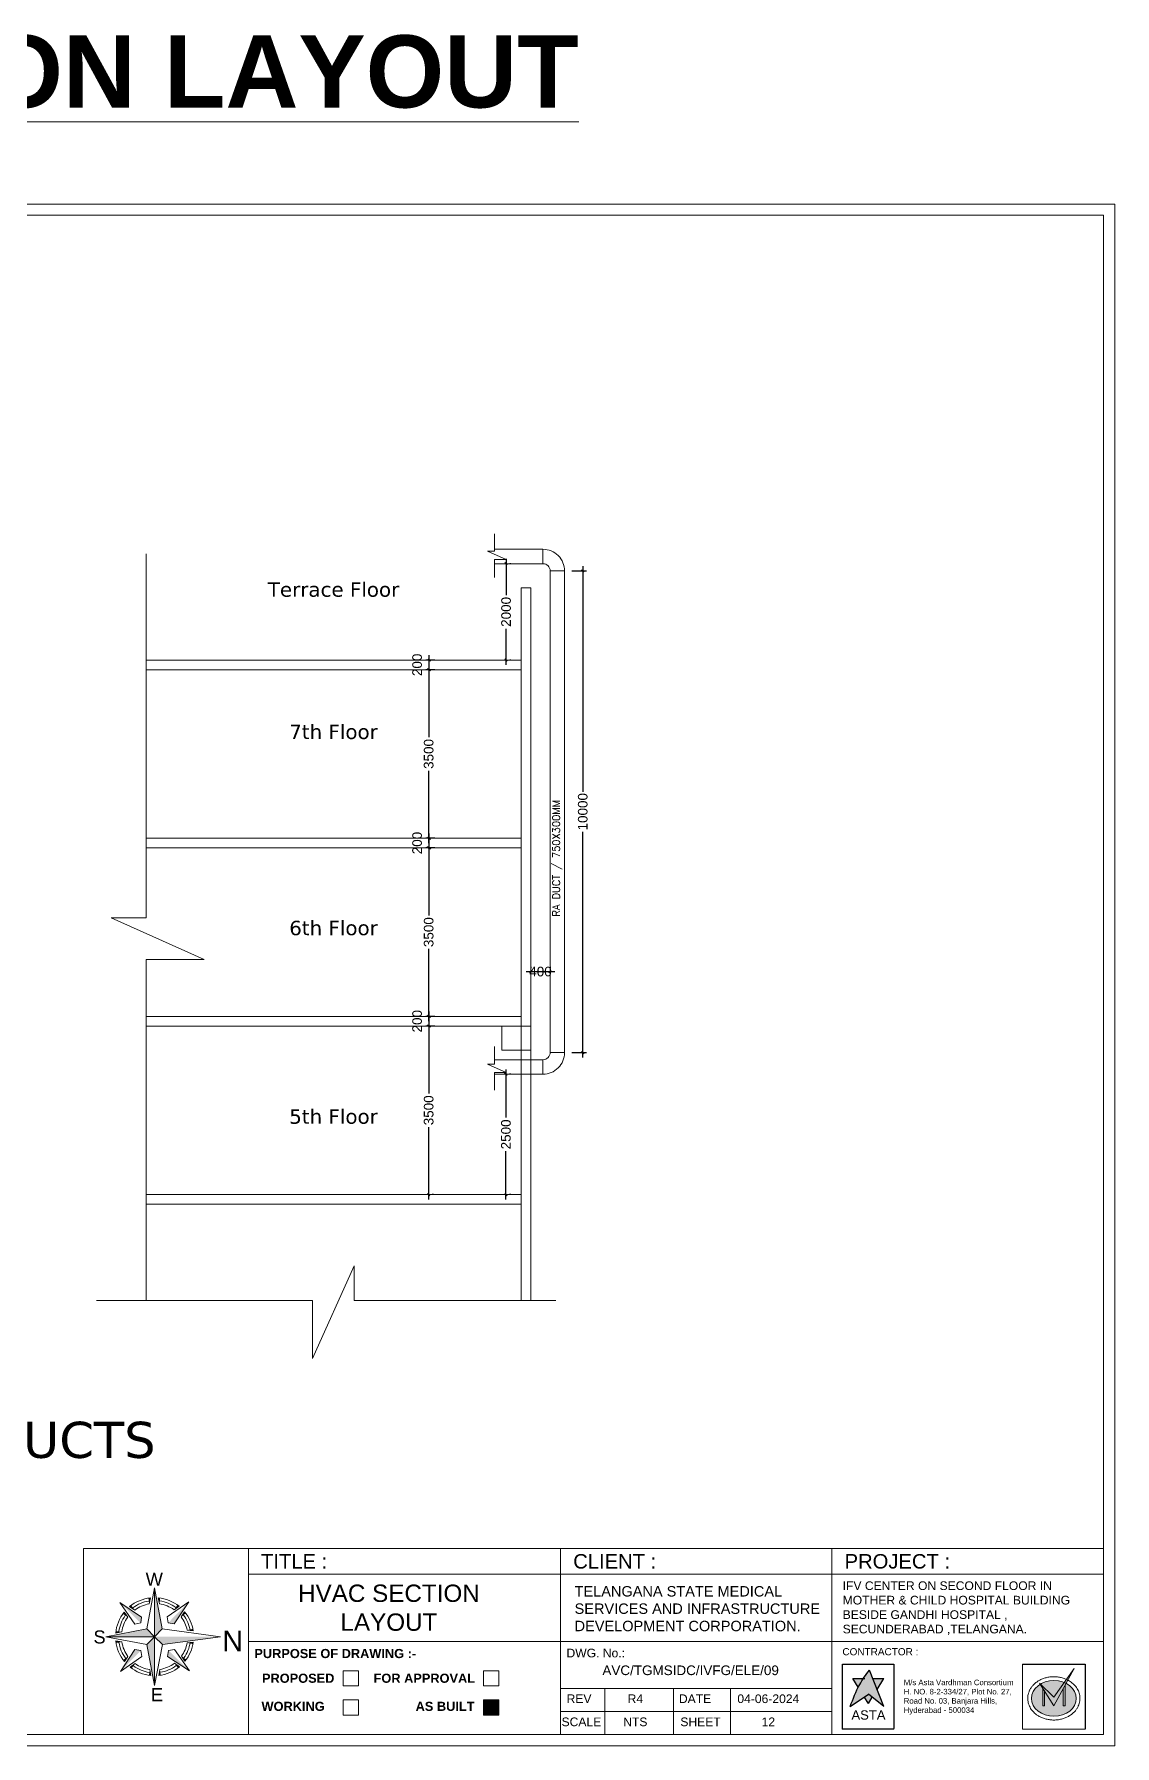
# Model space of a CAD drawing. Extents: x 3552052 to 4102982, y -707811 to -630695.
# Drawn here: x 4080548 to 4102982, y -666235 to -630695 of the extents above; entities that cross this region are included whole.
import ezdxf
from ezdxf.enums import TextEntityAlignment as Align

# ---------------------------------------------------------------- set-up
doc = ezdxf.new("R2010")
doc.units = 0
doc.header["$LTSCALE"] = 6
doc.header["$MEASUREMENT"] = 0
doc.layers.get('0').update_dxf_attribs({"linetype": 'CONTINUOUS', "lineweight": 0})
doc.layers.get('Defpoints').update_dxf_attribs({"linetype": 'CONTINUOUS', "lineweight": 0})
for name, color, linetype, lineweight in [('0.0', 8, 'CONTINUOUS', 0), ('formate text', 8, 'CONTINUOUS', 0), ('hatch', 252, 'CONTINUOUS', 0), ('MEP_HVAC_RA_DUCT', 1, 'CONTINUOUS', 0), ('MEP_HVAC_TEXT', 7, 'CONTINUOUS', 0), ('TITLE', 7, 'CONTINUOUS', 0)]:
    doc.layers.add(name, color=color, linetype=linetype, lineweight=lineweight)
doc.styles.add('ARIAL', font='arial.ttf')
doc.styles.add('FORMATE', font='arialbd.ttf')
doc.styles.add('style3', font='arialbd.ttf')
doc.styles.add('VERDANA', font='verdana.ttf')
doc.dimstyles.new('TEXT', dxfattribs={"dimscale": 0, "dimtxt": 500, "dimasz": 100, "dimexe": 75, "dimexo": 100, "dimgap": 50, "dimtad": 0, "dimdec": 0, "dimzin": 0, "dimdsep": 46, "dimtxsty": 'ARIAL', "dimblk": 'OBLIQUE', "dimcen": 0.09, "dimdle": 100, "dimclrd": 256, "dimclre": 256, "dimclrt": 6, "dimadec": 0, "dimazin": 0, "dimtfac": 1, "dimtdec": 0, "dimtofl": 0, "dimtmove": 2, "dimatfit": 3, "dimfxl": 1, "dimfrac": 2, "dimtolj": 1, "dimtzin": 0, "dimarcsym": 0})

# ---------------------------------------------------------------- blocks, each defined once
blk = doc.blocks.new('_Oblique')
at = {"color": 0, "linetype": 'ByBlock', "lineweight": -2}
blk.add_line((-0.5, -0.5), (0.5, 0.5), dxfattribs=at)
blk = doc.blocks.new('*D687')
at = {"layer": 'Defpoints', "color": 0, "linetype": 'ByBlock', "transparency": 16777216}
for p in [(4090342, -652290), (4090342, -654790), (4090342, -654790)]:
    blk.add_point(p, dxfattribs=at)
at = {"layer": 'MEP_HVAC_RA_DUCT', "linetype": 'ByBlock', "lineweight": -2, "transparency": 16777216}
for p, q in [((4090342, -652190), (4090342, -653190)), ((4090442, -652290), (4090417, -652290)), ((4090342, -654890), (4090342, -653890)), ((4090442, -654790), (4090417, -654790))]:
    blk.add_line(p, q, dxfattribs=at)
at = {"layer": 'MEP_HVAC_RA_DUCT', "linetype": 'ByBlock', "lineweight": -2, "transparency": 16777216, "xscale": 50, "yscale": 50, "zscale": 50}
for p, rotation in [((4090342, -652290), 90), ((4090342, -654790), 270)]:
    blk.add_blockref('_Oblique', p, dxfattribs=dict(at, rotation=rotation))
at = {"layer": 'MEP_HVAC_RA_DUCT', "color": 6, "linetype": 'ByBlock', "transparency": 16777216, "insert": (4090342, -653540), "char_height": 200, "attachment_point": 5, "rotation": 90, "style": 'ARIAL'}
blk.add_mtext('\\A1;2500', dxfattribs=at)
blk = doc.blocks.new('*D688')
at = {"layer": 'Defpoints', "color": 0, "linetype": 'ByBlock', "transparency": 16777216}
for p in [(4090859, -650160), (4091259, -650160), (4091259, -650160)]:
    blk.add_point(p, dxfattribs=at)
at = {"layer": 'MEP_HVAC_RA_DUCT', "linetype": 'ByBlock', "lineweight": -2, "transparency": 16777216}
for p, q in [((4090759, -650160), (4091359, -650160)), ((4090859, -650060), (4090859, -650085)), ((4091259, -650060), (4091259, -650085))]:
    blk.add_line(p, q, dxfattribs=at)
at = {"layer": 'MEP_HVAC_RA_DUCT', "linetype": 'ByBlock', "lineweight": -2, "transparency": 16777216, "xscale": 50, "yscale": 50, "zscale": 50, "rotation": 180}
blk.add_blockref('_Oblique', (4090859, -650160), dxfattribs=at)
at = {"layer": 'MEP_HVAC_RA_DUCT', "linetype": 'ByBlock', "lineweight": -2, "transparency": 16777216, "xscale": 50, "yscale": 50, "zscale": 50}
blk.add_blockref('_Oblique', (4091259, -650160), dxfattribs=at)
at = {"layer": 'MEP_HVAC_RA_DUCT', "color": 6, "linetype": 'ByBlock', "transparency": 16777216, "insert": (4091059, -650160), "char_height": 200, "attachment_point": 5, "style": 'ARIAL'}
blk.add_mtext('\\A1;400', dxfattribs=at)
blk = doc.blocks.new('*D689')
at = {"layer": 'Defpoints', "color": 0, "linetype": 'ByBlock', "transparency": 16777216}
for p in [(4091609, -641840), (4091937, -641840), (4091609, -651840)]:
    blk.add_point(p, dxfattribs=at)
at = {"layer": 'MEP_HVAC_RA_DUCT', "linetype": 'ByBlock', "lineweight": -2, "transparency": 16777216}
for p, q in [((4091709, -641840), (4092012, -641840)), ((4091937, -641740), (4091937, -646424)), ((4091937, -651940), (4091937, -647257)), ((4091709, -651840), (4092012, -651840))]:
    blk.add_line(p, q, dxfattribs=at)
at = {"layer": 'MEP_HVAC_RA_DUCT', "linetype": 'ByBlock', "lineweight": -2, "transparency": 16777216, "xscale": 50, "yscale": 50, "zscale": 50}
for p, rotation in [((4091937, -641840), 90), ((4091937, -651840), 270)]:
    blk.add_blockref('_Oblique', p, dxfattribs=dict(at, rotation=rotation))
at = {"layer": 'MEP_HVAC_RA_DUCT', "color": 6, "linetype": 'ByBlock', "transparency": 16777216, "insert": (4091937, -646840), "char_height": 200, "attachment_point": 5, "rotation": 90, "style": 'ARIAL'}
blk.add_mtext('\\A1;10000', dxfattribs=at)
blk = doc.blocks.new('*D690')
at = {"layer": 'Defpoints', "color": 0, "linetype": 'ByBlock', "transparency": 16777216}
for p in [(4088738, -651290), (4088738, -651290), (4088738, -654790)]:
    blk.add_point(p, dxfattribs=at)
at = {"layer": 'MEP_HVAC_RA_DUCT', "linetype": 'ByBlock', "lineweight": -2, "transparency": 16777216}
for p, q in [((4088738, -651190), (4088738, -652692)), ((4088838, -651290), (4088813, -651290)), ((4088738, -654890), (4088738, -653389)), ((4088838, -654790), (4088813, -654790))]:
    blk.add_line(p, q, dxfattribs=at)
at = {"layer": 'MEP_HVAC_RA_DUCT', "linetype": 'ByBlock', "lineweight": -2, "transparency": 16777216, "xscale": 50, "yscale": 50, "zscale": 50}
for p, rotation in [((4088738, -651290), 90), ((4088738, -654790), 270)]:
    blk.add_blockref('_Oblique', p, dxfattribs=dict(at, rotation=rotation))
at = {"layer": 'MEP_HVAC_RA_DUCT', "color": 6, "linetype": 'ByBlock', "transparency": 16777216, "insert": (4088738, -653040), "char_height": 200, "attachment_point": 5, "rotation": 90, "style": 'ARIAL'}
blk.add_mtext('\\A1;3500', dxfattribs=at)
blk = doc.blocks.new('*D691')
at = {"layer": 'Defpoints', "color": 0, "linetype": 'ByBlock', "transparency": 16777216}
for p in [(4088750, -651090), (4088966, -651090), (4088966, -651290)]:
    blk.add_point(p, dxfattribs=at)
at = {"layer": 'MEP_HVAC_RA_DUCT', "linetype": 'ByBlock', "lineweight": -2, "transparency": 16777216}
for p, q in [((4088866, -651090), (4088675, -651090)), ((4088750, -651390), (4088750, -650990)), ((4088866, -651290), (4088675, -651290))]:
    blk.add_line(p, q, dxfattribs=at)
at = {"layer": 'MEP_HVAC_RA_DUCT', "linetype": 'ByBlock', "lineweight": -2, "transparency": 16777216, "xscale": 50, "yscale": 50, "zscale": 50}
for p, rotation in [((4088750, -651090), 90), ((4088750, -651290), 270)]:
    blk.add_blockref('_Oblique', p, dxfattribs=dict(at, rotation=rotation))
at = {"layer": 'MEP_HVAC_RA_DUCT', "color": 6, "linetype": 'ByBlock', "transparency": 16777216, "insert": (4088498, -651190), "char_height": 200, "attachment_point": 5, "rotation": 90, "style": 'ARIAL'}
blk.add_mtext('\\A1;200', dxfattribs=at)
blk = doc.blocks.new('*D692')
at = {"layer": 'Defpoints', "color": 0, "linetype": 'ByBlock', "transparency": 16777216}
for p in [(4088738, -647590), (4088738, -647590), (4088738, -651090)]:
    blk.add_point(p, dxfattribs=at)
at = {"layer": 'MEP_HVAC_RA_DUCT', "linetype": 'ByBlock', "lineweight": -2, "transparency": 16777216}
for p, q in [((4088738, -647490), (4088738, -648992)), ((4088838, -647590), (4088813, -647590)), ((4088738, -651190), (4088738, -649689)), ((4088838, -651090), (4088813, -651090))]:
    blk.add_line(p, q, dxfattribs=at)
at = {"layer": 'MEP_HVAC_RA_DUCT', "linetype": 'ByBlock', "lineweight": -2, "transparency": 16777216, "xscale": 50, "yscale": 50, "zscale": 50}
for p, rotation in [((4088738, -647590), 90), ((4088738, -651090), 270)]:
    blk.add_blockref('_Oblique', p, dxfattribs=dict(at, rotation=rotation))
at = {"layer": 'MEP_HVAC_RA_DUCT', "color": 6, "linetype": 'ByBlock', "transparency": 16777216, "insert": (4088738, -649340), "char_height": 200, "attachment_point": 5, "rotation": 90, "style": 'ARIAL'}
blk.add_mtext('\\A1;3500', dxfattribs=at)
blk = doc.blocks.new('*D693')
at = {"layer": 'Defpoints', "color": 0, "linetype": 'ByBlock', "transparency": 16777216}
for p in [(4088750, -647390), (4088966, -647390), (4088966, -647590)]:
    blk.add_point(p, dxfattribs=at)
at = {"layer": 'MEP_HVAC_RA_DUCT', "linetype": 'ByBlock', "lineweight": -2, "transparency": 16777216}
for p, q in [((4088866, -647390), (4088675, -647390)), ((4088750, -647690), (4088750, -647290)), ((4088866, -647590), (4088675, -647590))]:
    blk.add_line(p, q, dxfattribs=at)
at = {"layer": 'MEP_HVAC_RA_DUCT', "linetype": 'ByBlock', "lineweight": -2, "transparency": 16777216, "xscale": 50, "yscale": 50, "zscale": 50}
for p, rotation in [((4088750, -647390), 90), ((4088750, -647590), 270)]:
    blk.add_blockref('_Oblique', p, dxfattribs=dict(at, rotation=rotation))
at = {"layer": 'MEP_HVAC_RA_DUCT', "color": 6, "linetype": 'ByBlock', "transparency": 16777216, "insert": (4088498, -647490), "char_height": 200, "attachment_point": 5, "rotation": 90, "style": 'ARIAL'}
blk.add_mtext('\\A1;200', dxfattribs=at)
blk = doc.blocks.new('*D694')
at = {"layer": 'Defpoints', "color": 0, "linetype": 'ByBlock', "transparency": 16777216}
for p in [(4088738, -643890), (4088738, -643890), (4088738, -647390)]:
    blk.add_point(p, dxfattribs=at)
at = {"layer": 'MEP_HVAC_RA_DUCT', "linetype": 'ByBlock', "lineweight": -2, "transparency": 16777216}
for p, q in [((4088738, -643790), (4088738, -645292)), ((4088838, -643890), (4088813, -643890)), ((4088738, -647490), (4088738, -645989)), ((4088838, -647390), (4088813, -647390))]:
    blk.add_line(p, q, dxfattribs=at)
at = {"layer": 'MEP_HVAC_RA_DUCT', "linetype": 'ByBlock', "lineweight": -2, "transparency": 16777216, "xscale": 50, "yscale": 50, "zscale": 50}
for p, rotation in [((4088738, -643890), 90), ((4088738, -647390), 270)]:
    blk.add_blockref('_Oblique', p, dxfattribs=dict(at, rotation=rotation))
at = {"layer": 'MEP_HVAC_RA_DUCT', "color": 6, "linetype": 'ByBlock', "transparency": 16777216, "insert": (4088738, -645640), "char_height": 200, "attachment_point": 5, "rotation": 90, "style": 'ARIAL'}
blk.add_mtext('\\A1;3500', dxfattribs=at)
blk = doc.blocks.new('*D695')
at = {"layer": 'Defpoints', "color": 0, "linetype": 'ByBlock', "transparency": 16777216}
for p in [(4088750, -643690), (4088966, -643690), (4088966, -643890)]:
    blk.add_point(p, dxfattribs=at)
at = {"layer": 'MEP_HVAC_RA_DUCT', "linetype": 'ByBlock', "lineweight": -2, "transparency": 16777216}
for p, q in [((4088750, -643990), (4088750, -643590)), ((4088866, -643690), (4088675, -643690)), ((4088866, -643890), (4088675, -643890))]:
    blk.add_line(p, q, dxfattribs=at)
at = {"layer": 'MEP_HVAC_RA_DUCT', "linetype": 'ByBlock', "lineweight": -2, "transparency": 16777216, "xscale": 50, "yscale": 50, "zscale": 50}
for p, rotation in [((4088750, -643690), 90), ((4088750, -643890), 270)]:
    blk.add_blockref('_Oblique', p, dxfattribs=dict(at, rotation=rotation))
at = {"layer": 'MEP_HVAC_RA_DUCT', "color": 6, "linetype": 'ByBlock', "transparency": 16777216, "insert": (4088498, -643790), "char_height": 200, "attachment_point": 5, "rotation": 90, "style": 'ARIAL'}
blk.add_mtext('\\A1;200', dxfattribs=at)
blk = doc.blocks.new('*D696')
at = {"layer": 'Defpoints', "color": 0, "linetype": 'ByBlock', "transparency": 16777216}
for p in [(4090345, -641690), (4090345, -643690), (4090345, -643690)]:
    blk.add_point(p, dxfattribs=at)
at = {"layer": 'MEP_HVAC_RA_DUCT', "linetype": 'ByBlock', "lineweight": -2, "transparency": 16777216}
for p, q in [((4090345, -641590), (4090345, -642340)), ((4090445, -641690), (4090420, -641690)), ((4090345, -643790), (4090345, -643040)), ((4090445, -643690), (4090420, -643690))]:
    blk.add_line(p, q, dxfattribs=at)
at = {"layer": 'MEP_HVAC_RA_DUCT', "linetype": 'ByBlock', "lineweight": -2, "transparency": 16777216, "xscale": 50, "yscale": 50, "zscale": 50}
for p, rotation in [((4090345, -641690), 90), ((4090345, -643690), 270)]:
    blk.add_blockref('_Oblique', p, dxfattribs=dict(at, rotation=rotation))
at = {"layer": 'MEP_HVAC_RA_DUCT', "color": 6, "linetype": 'ByBlock', "transparency": 16777216, "insert": (4090345, -642690), "char_height": 200, "attachment_point": 5, "rotation": 90, "style": 'ARIAL'}
blk.add_mtext('\\A1;2000', dxfattribs=at)
blk = doc.blocks.new('A$C4A7C6C7E')
at = {"layer": 'TITLE', "color": 8, "lineweight": 5}
for p, q in [((-6941, 10518), (-18592, 18312)), ((-10622, 6781), (-18592, 18312)), ((-4207, 4144), (0, 26095)), ((-2825, 17519), (-2234, 20757)), ((0, 26095), (0, 0)), ((0, 0), (0, 26095)), ((4144, 4207), (0, 26095)), ((2559, 17560), (1919, 20788)), ((6781, 10622), (18312, 18592)), ((10518, 6941), (18312, 18592)), ((-14385, 10390), (-16257, 13098)), ((-10607, 14226), (-13343, 16056)), ((-7437, 7325), (-6941, 10518)), ((7325, 7437), (6781, 10622)), ((10390, 14385), (13098, 16257)), ((14226, 10607), (16056, 13343)), ((-4207, 4144), (-26095, 0)), ((0, 0), (-26095, 0)), ((-26095, 0), (0, 0)), ((-4144, -4207), (-26095, 0)), ((-17560, 2559), (-20788, 1919)), ((-7437, 7325), (-10622, 6781)), ((-4207, 4144), (0, 0)), ((0, 0), (-4207, 4144)), ((0, 0), (-4144, -4207)), ((-4144, -4207), (0, 0)), ((0, 0), (4144, 4207)), ((4144, 4207), (0, 0)), ((0, 0), (4207, -4144)), ((4207, -4144), (0, 0)), ((0, 0), (0, -26095)), ((0, -26095), (0, 0)), ((7325, 7437), (10518, 6941)), ((17394, 3514), (20646, 3095)), ((17394, 3514), (20646, 3095)), ((-17519, -2825), (-20757, -2234)), ((-10518, -6941), (-18312, -18592)), ((-7325, -7437), (-10518, -6941)), ((-7325, -7437), (-6781, -10622)), ((-4144, -4207), (0, -26095)), ((4207, -4144), (0, -26095)), ((7437, -7325), (6941, -10518)), ((7437, -7325), (10622, -6781)), ((10622, -6781), (18592, -18312)), ((17433, -3312), (20680, -2857)), ((17433, -3312), (20680, -2857)), ((17434, -3310), (20680, -2857)), ((-6781, -10622), (-18312, -18592)), ((-14226, -10607), (-16056, -13343)), ((-10390, -14385), (-13098, -16257)), ((-2559, -17560), (-1919, -20788)), ((2825, -17519), (2234, -20757)), ((6941, -10518), (18592, -18312)), ((10607, -14226), (13343, -16056)), ((14385, -10390), (16257, -13098))]:
    blk.add_line(p, q, dxfattribs=at)
at = {"layer": 'TITLE', "color": 5}
for p in [(4144, 4207), (4207, -4144)]:
    blk.add_line(p, (35289, 0), dxfattribs=at)
at = {"layer": 'TITLE', "color": 8, "lineweight": 5}
for radius, start, end in [(20877, 96.142689, 129.726248), (19311, 99.161205, 126.707732), (20877, 51.142689, 84.726248), (19311, 54.161205, 81.707732), (20877, 141.142689, 174.726248), (19311, 144.161205, 171.707732), (17745, 144.161205, 171.707732), (17745, 99.161205, 126.707732), (17745, 54.161205, 81.707732), (17745, 11.421813, 36.707732), (19311, 9.85136, 36.707732), (20877, 8.526917, 39.726248), (20877, 186.142689, 219.726248), (19311, 189.161205, 216.707732), (17745, 189.161205, 216.707732), (17745, 324.161205, 349.248684), (19311, 324.161205, 350.81434), (20877, 321.142689, 352.134802), (20877, 231.142689, 264.726248), (19311, 234.161205, 261.707732), (17745, 234.161205, 261.707732), (20877, 276.142689, 309.726248), (17745, 279.161205, 306.707732), (19311, 279.161205, 306.707732)]:
    blk.add_arc((0, 0), radius, start, end, dxfattribs=at)
for points in [[(-18592, 18312), (-6941, 10518), (-7437, 7325)], [(-3324, 20610), (-2234, 20757), (-2825, 17519)], [(0, 26095), (4144, 4207), (0, 0)], [(3011, 20658), (1919, 20788), (2559, 17560)], [(18312, 18592), (10518, 6941), (7325, 7437)], [(-16257, 13098), (-16924, 12223), (-14385, 10390)], [(-13343, 16056), (-12479, 16737), (-10607, 14226)], [(13098, 16257), (12223, 16924), (10390, 14385)], [(16056, 13343), (16737, 12479), (14226, 10607)], [(-26095, 0), (-4207, 4144), (0, 0)], [(-20658, 3011), (-20788, 1919), (-17560, 2559)], [(0, -26095), (-4144, -4207), (0, 0)], [(20646, 3095), (20457, 4167), (17394, 3514)], [(-20610, -3324), (-20757, -2234), (-17519, -2825)], [(-18312, -18592), (-10518, -6941), (-7325, -7437)], [(18592, -18312), (6941, -10518), (7437, -7325)], [(20680, -2857), (20503, -3930), (17433, -3312)], [(-16056, -13343), (-16737, -12479), (-14226, -10607)], [(-13098, -16257), (-12223, -16924), (-10390, -14385)], [(-3011, -20658), (-1919, -20788), (-2559, -17560)], [(3324, -20610), (2234, -20757), (2825, -17519)], [(13343, -16056), (12479, -16737), (10607, -14226)], [(16257, -13098), (16924, -12223), (14385, -10390)]]:
    blk.add_solid(points, dxfattribs=at)
at = {"layer": 'TITLE', "color": 5}
blk.add_solid([(35289, 0), (4207, -4144), (0, 0)], dxfattribs=at)
blk = doc.blocks.new('IVF-CONTRACTOR')
at = {"lineweight": -3, "true_color": 0x293189}
h = blk.add_hatch(color=177, dxfattribs=at)
h.dxf.hatch_style = 1
edge = h.paths.add_edge_path()
edge.add_spline(control_points=[(3037286, -1386527), (3037185, -1386667), (3036944, -1387001), (3036801, -1387388), (3036719, -1387609)], knot_values=[0, 0, 0, 0, 519.520055, 1226.818077, 1226.818077, 1226.818077, 1226.818077], degree=3, periodic=0)
edge.add_line((3036719, -1387609), (3037255, -1387240))
edge.add_line((3037255, -1387240), (3037717, -1387609))
edge.add_line((3037717, -1387609), (3037286, -1386527))
at = {"lineweight": -3, "true_color": 0xc7c8ca}
h = blk.add_hatch(color=9, dxfattribs=at)
h.dxf.hatch_style = 1
edge = h.paths.add_edge_path()
edge.add_spline(control_points=[(3036953, -1387033), (3036967, -1387008), (3037022, -1386919), (3037088, -1386836), (3037139, -1386779)], knot_values=[3356.588859, 3356.588859, 3356.588859, 3356.588859, 3831.174934, 5081.098827, 5081.098827, 5081.098827, 5081.098827], degree=3, periodic=0)
edge.add_line((3037139, -1386779), (3036793, -1386779))
edge.add_line((3036793, -1386779), (3036953, -1387033))
h.paths.add_polyline_path([(3037717, -1386779), (3037386, -1386779), (3037515, -1387102)])
h.paths.add_polyline_path([(3037370, -1387332), (3037255, -1387240), (3037134, -1387323), (3037255, -1387517)])
at = {"true_color": 0xed1f24}
h = blk.add_hatch(color=240, dxfattribs=at)
h.dxf.hatch_style = 1
edge = h.paths.add_edge_path()
edge.add_line((3042329, -1386921), (3042349, -1386951))
edge.add_ellipse((3042760, -1387369), major_axis=(-665, 0), ratio=0.800236, start_angle=-52.6357, end_angle=-51.8324, ccw=False)
edge.add_line((3042356, -1386946), (3042329, -1386921))
at = {"layer": '0.0', "true_color": 0xed1f24}
h = blk.add_hatch(color=240, dxfattribs=at)
h.dxf.hatch_style = 1
edge = h.paths.add_edge_path()
edge.add_line((3042760, -1387590), (3043125, -1386925))
edge.add_ellipse((3042760, -1387369), major_axis=(-665, 0), ratio=0.800236, start_angle=-123.3804, end_angle=-117.8517)
edge.add_line((3043070, -1386899), (3042760, -1387331))
edge.add_line((3042760, -1387331), (3042356, -1386946))
edge.add_ellipse((3042760, -1387369), major_axis=(-665, 0), ratio=0.800236, start_angle=-52.6357, end_angle=-51.8324)
edge.add_line((3042349, -1386951), (3042760, -1387590))
edge = h.paths.add_edge_path()
edge.add_spline(control_points=[(3043179, -1386828), (3043165, -1386821), (3043150, -1386814), (3043136, -1386807)], knot_values=[-2.156071, -2.156071, -2.156071, -2.156071, -2.090953, -2.090953, -2.090953, -2.090953], degree=3, periodic=0)
edge.add_line((3043136, -1386807), (3043070, -1386899))
edge.add_ellipse((3042760, -1387369), major_axis=(-665, 0), ratio=0.800236, start_angle=-123.3804, end_angle=-117.8517, ccw=False)
edge.add_line((3043125, -1386925), (3043179, -1386828))
edge = h.paths.add_edge_path()
edge.add_line((3043367, -1386486), (3043136, -1386807))
edge.add_spline(control_points=[(3043136, -1386807), (3043150, -1386814), (3043165, -1386821), (3043179, -1386828)], knot_values=[-2.156071, -2.156071, -2.156071, -2.156071, -2.090953, -2.090953, -2.090953, -2.090953], degree=3, periodic=0)
edge.add_line((3043179, -1386828), (3043367, -1386486))
at = {"layer": '0.0', "true_color": 0x139b48}
h = blk.add_hatch(color=114, dxfattribs=at)
h.dxf.hatch_style = 1
edge = h.paths.add_edge_path()
edge.add_ellipse((3042760, -1387369), major_axis=(-665, 0), ratio=0.800236, start_angle=-51.8324, end_angle=236.6196)
edge.add_line((3043125, -1386925), (3043091, -1386988))
edge.add_line((3043091, -1386988), (3043091, -1387590))
edge.add_line((3043091, -1387590), (3043036, -1387590))
edge.add_line((3043036, -1387590), (3043036, -1387088))
edge.add_line((3043036, -1387088), (3042760, -1387590))
edge.add_line((3042760, -1387590), (3042484, -1387160))
edge.add_line((3042484, -1387160), (3042484, -1387590))
edge.add_line((3042484, -1387590), (3042428, -1387590))
edge.add_line((3042428, -1387590), (3042428, -1387075))
edge.add_line((3042428, -1387075), (3042349, -1386951))
edge = h.paths.add_edge_path()
edge.add_ellipse((3042760, -1387369), major_axis=(-665, 0), ratio=0.800236, start_angle=-117.8517, end_angle=-52.6357)
edge.add_line((3042356, -1386946), (3042760, -1387331))
edge.add_line((3042760, -1387331), (3043070, -1386899))
at = {"layer": '0.0', "true_color": 0x000000}
h = blk.add_hatch(color=18, dxfattribs=at)
h.dxf.hatch_style = 1
h.paths.add_polyline_path([(3042484, -1387160), (3042428, -1387075), (3042428, -1387590), (3042484, -1387590)])
h.paths.add_polyline_path([(3043036, -1387590), (3043091, -1387590), (3043091, -1386988), (3043036, -1387088)])
at = {"lineweight": -3}
for p, q in [((3036484, -1386350), (3038013, -1386350)), ((3036484, -1388267), (3036484, -1386350)), ((3036485, -1386350), (3038009, -1386350)), ((3036485, -1388278), (3036485, -1386350)), ((3038013, -1386350), (3038013, -1388267)), ((3041829, -1386350), (3043688, -1386350)), ((3043688, -1386350), (3043688, -1388278)), ((3038011, -1388278), (3036483, -1388278))]:
    blk.add_line(p, q, dxfattribs=at)
at = {"color": 251, "lineweight": -3, "true_color": 0x636466}
for p, q in [((3037717, -1387609), (3037286, -1386527)), ((3036793, -1386779), (3037155, -1386779)), ((3036953, -1387033), (3036793, -1386779)), ((3037386, -1386779), (3037717, -1386779)), ((3037515, -1387102), (3037717, -1386779)), ((3036719, -1387609), (3037255, -1387240)), ((3037255, -1387517), (3037134, -1387323)), ((3037717, -1387609), (3037255, -1387240)), ((3037255, -1387517), (3037370, -1387332))]:
    blk.add_line(p, q, dxfattribs=at)
blk.add_spline([(3036719, -1387609), (3036998, -1386959), (3037286, -1386527)], degree=3, dxfattribs=at)
at = {"layer": '0.0'}
for p, q in [((3036485, -1386350), (3038009, -1386350)), ((3036485, -1388278), (3036485, -1386350)), ((3036485, -1388278), (3036485, -1386350)), ((3036485, -1386350), (3038009, -1386350)), ((3038013, -1386350), (3038013, -1388278)), ((3041829, -1386350), (3043688, -1386350)), ((3041829, -1388278), (3041829, -1386350)), ((3043688, -1386350), (3043688, -1388278)), ((3038009, -1388278), (3036485, -1388278)), ((3043688, -1388278), (3041829, -1388278))]:
    blk.add_line(p, q, dxfattribs=at)
at = {"layer": '0.0', "color": 18, "true_color": 0x000000}
for p, q in [((3042760, -1387590), (3043367, -1386486)), ((3042760, -1387331), (3043367, -1386486)), ((3042760, -1387590), (3042329, -1386921)), ((3042329, -1386921), (3042760, -1387331)), ((3042428, -1387075), (3042428, -1387590)), ((3042484, -1387590), (3042484, -1387160)), ((3043036, -1387088), (3043036, -1387590)), ((3043091, -1387590), (3043091, -1386988)), ((3042428, -1387590), (3042484, -1387590)), ((3043036, -1387590), (3043091, -1387590))]:
    blk.add_line(p, q, dxfattribs=at)
at = {"layer": '0.0'}
blk.add_ellipse((3042760, -1387369), major_axis=(-665, 0), ratio=0.800236, start_param=-3.141592653589793, end_param=3.141592653589793, dxfattribs=at)
blk.add_open_spline([(3043535, -1387369), (3043535, -1387353), (3043534, -1387336), (3043530, -1387296), (3043527, -1387272), (3043516, -1387226), (3043509, -1387202), (3043492, -1387157), (3043483, -1387135), (3043460, -1387092), (3043448, -1387071), (3043420, -1387031), (3043405, -1387011), (3043372, -1386974), (3043355, -1386956), (3043318, -1386922), (3043298, -1386906), (3043258, -1386875), (3043236, -1386861), (3043183, -1386829), (3043150, -1386812), (3043081, -1386783), (3043045, -1386771), (3042972, -1386750), (3042935, -1386742), (3042860, -1386731), (3042821, -1386728), (3042745, -1386726), (3042706, -1386727), (3042630, -1386735), (3042593, -1386741), (3042518, -1386757), (3042482, -1386768), (3042412, -1386794), (3042377, -1386809), (3042312, -1386843), (3042280, -1386862), (3042221, -1386905), (3042194, -1386928), (3042147, -1386974), (3042127, -1386996), (3042091, -1387042), (3042074, -1387067), (3042045, -1387117), (3042033, -1387143), (3042012, -1387197), (3042003, -1387225), (3041992, -1387276), (3041988, -1387299), (3041984, -1387347), (3041984, -1387371), (3041986, -1387418), (3041989, -1387442), (3041997, -1387489), (3042003, -1387512), (3042018, -1387557), (3042026, -1387580), (3042047, -1387623), (3042058, -1387645), (3042084, -1387686), (3042098, -1387706), (3042129, -1387744), (3042145, -1387762), (3042180, -1387798), (3042199, -1387814), (3042238, -1387846), (3042259, -1387861), (3042311, -1387894), (3042343, -1387912), (3042409, -1387944), (3042444, -1387957), (3042515, -1387980), (3042552, -1387989), (3042626, -1388003), (3042664, -1388007), (3042740, -1388012), (3042778, -1388012), (3042854, -1388008), (3042892, -1388003), (3042966, -1387989), (3043003, -1387980), (3043074, -1387958), (3043109, -1387944), (3043175, -1387913), (3043208, -1387895), (3043268, -1387856), (3043297, -1387834), (3043351, -1387787), (3043376, -1387761), (3043416, -1387713), (3043432, -1387690), (3043462, -1387643), (3043475, -1387619), (3043497, -1387569), (3043507, -1387543), (3043522, -1387491), (3043527, -1387464), (3043533, -1387415), (3043535, -1387392), (3043535, -1387369)], degree=3, knots=[-3.141593, -3.141593, -3.141593, -3.141593, -3.06788, -3.06788, -2.960953, -2.960953, -2.854026, -2.854026, -2.747099, -2.747099, -2.640172, -2.640172, -2.533245, -2.533245, -2.426319, -2.426319, -2.319392, -2.319392, -2.212465, -2.212465, -2.059875, -2.059875, -1.907286, -1.907286, -1.754697, -1.754697, -1.602107, -1.602107, -1.449518, -1.449518, -1.296928, -1.296928, -1.144339, -1.144339, -0.99175, -0.99175, -0.83916, -0.83916, -0.686571, -0.686571, -0.558641, -0.558641, -0.43071, -0.43071, -0.30278, -0.30278, -0.17485, -0.17485, -0.068516, -0.068516, 0.037819, 0.037819, 0.144154, 0.144154, 0.250488, 0.250488, 0.356823, 0.356823, 0.463157, 0.463157, 0.569492, 0.569492, 0.675826, 0.675826, 0.782161, 0.782161, 0.888495, 0.888495, 1.039928, 1.039928, 1.191361, 1.191361, 1.342794, 1.342794, 1.494227, 1.494227, 1.64566, 1.64566, 1.797093, 1.797093, 1.948526, 1.948526, 2.099959, 2.099959, 2.251392, 2.251392, 2.402825, 2.402825, 2.554258, 2.554258, 2.675591, 2.675591, 2.796924, 2.796924, 2.918258, 2.918258, 3.039591, 3.039591, 3.141593, 3.141593, 3.141593, 3.141593], dxfattribs=at)
at = {"lineweight": -3, "attachment_point": 1, "style": 'ARIAL'}
for s, width, gutter_width, insert, char_height in [('{\\C256;CONTRACTOR :}', 3919.85, 1060, (3036485, -1385878), 212.06), ('{\\C256;M/s Asta Vardhman Consortium\\PH. NO. 8-2-334/27, Plot No. 27, Road No. 03, Banjara Hills, Hyderabad - 500034}', 3696.75, 822, (3038306, -1386813), 164.38)]:
    blk.add_mtext_dynamic_manual_height_columns(s, width=width, gutter_width=gutter_width, heights=[0], dxfattribs=dict(at, insert=insert, char_height=char_height))
at = {"lineweight": 100, "insert": (3036754, -1387723), "char_height": 276.9, "attachment_point": 1, "style": 'ARIAL'}
blk.add_mtext_dynamic_manual_height_columns('ASTA', width=997.56, gutter_width=254, heights=[0], dxfattribs=at)

msp = doc.modelspace()

# ---------------------------------------------------------------- hatches: boundary and pattern name
at = {"layer": 'MEP_HVAC_TEXT', "linetype": 'ByBlock'}
h = msp.add_hatch(color=1, dxfattribs=at)
h.dxf.hatch_style = 1
h.paths.add_polyline_path([(4089872.3, -665284.1), (4089872.3, -665596.7), (4090191.2, -665596.7), (4090191.2, -665284.1)])

# ---------------------------------------------------------------- linework, layer by layer
for p, q in [((4102750.3, -662135.9), (4081570.3, -662135.9)), ((4081570.3, -666003.3), (4081570.3, -662135.9)), ((4091475.4, -666003.3), (4091475.4, -662135.9))]:
    msp.add_line(p, q)
at = {"color": 7}
msp.add_line((4102750.3, -666003.3), (4091475.4, -666003.3), dxfattribs=at)
for points in [[(4102982.1, -634223.7), (4102982.1, -666235.1), (4057900.9, -666235.1), (4057900.9, -634223.7)], [(4102750.3, -634455.5), (4102750.3, -666003.3), (4058132.8, -666003.3), (4058132.8, -634455.5)]]:
    msp.add_lwpolyline(points, close=True)
at = {"layer": '0.0', "color": 7, "lineweight": 15, "elevation": -120}
for points in [[(4086962, -664681.1), (4087280.9, -664681.1), (4087280.9, -664993.8), (4086962, -664993.8)], [(4089872.3, -664681.1), (4090191.2, -664681.1), (4090191.2, -664993.8), (4089872.3, -664993.8)], [(4086962, -665284.1), (4087280.9, -665284.1), (4087280.9, -665596.7), (4086962, -665596.7)], [(4089872.3, -665284.1), (4090191.2, -665284.1), (4090191.2, -665596.7), (4089872.3, -665596.7)]]:
    msp.add_lwpolyline(points, close=True, dxfattribs=at)
at = {"layer": 'hatch', "color": 7}
msp.add_line((4102750.3, -662135), (4102750.3, -666003.3), dxfattribs=at)
at = {"layer": 'MEP_HVAC_RA_DUCT', "color": 8, "linetype": 'ByBlock'}
for p, q in [((4090103.5, -641066.9), (4090103.5, -641428.5)), ((4090103.5, -641428.5), (4089958.7, -641428.5)), ((4089958.7, -641428.5), (4090344.7, -641602.2)), ((4090344.7, -641602.2), (4090103.5, -641602.2)), ((4090103.5, -641602.2), (4090103.5, -641974.2)), ((4090859.4, -642190.4), (4090659.4, -642190.4)), ((4090659.4, -642190.4), (4090659.4, -656990.4)), ((4090859.4, -656990.4), (4090859.4, -642190.4)), ((4090103.5, -651716.9), (4090103.5, -652078.5)), ((4090103.5, -652078.5), (4089958.7, -652078.5)), ((4089958.7, -652078.5), (4090344.7, -652252.2)), ((4090344.7, -652252.2), (4090103.5, -652252.2)), ((4090103.5, -652252.2), (4090103.5, -652624.2)), ((4090659.4, -656990.4), (4090859.4, -656990.4))]:
    msp.add_line(p, q, dxfattribs=at)
for points in [[(4082870.8, -641486.7), (4082870.8, -649040.9), (4082146.7, -649040.9), (4084076.7, -649909.2), (4082870.8, -649909.2), (4082870.8, -656990.4)], [(4090659.4, -643690.4), (4082870.8, -643690.4)], [(4090659.4, -643890.4), (4082870.8, -643890.4)], [(4090659.4, -647390.4), (4082870.8, -647390.4)], [(4090659.4, -647590.4), (4082870.8, -647590.4)], [(4090659.4, -651090.4), (4082870.8, -651090.4)], [(4090659.4, -651290.4), (4082870.8, -651290.4)], [(4090259.4, -651290.4), (4090259.4, -651790.4), (4090859.4, -651790.4), (4090859.4, -651290.4), (4090259.4, -651290.4)], [(4090659.4, -654790.4), (4082870.8, -654790.4)], [(4090659.4, -654990.4), (4082870.8, -654990.4)], [(4091375.8, -656990.4), (4087192.2, -656990.4), (4087192.2, -656266.3), (4086324, -658196.3), (4086324, -656990.4), (4081842.5, -656990.4)]]:
    msp.add_lwpolyline(points, dxfattribs=at)
at = {"layer": 'MEP_HVAC_RA_DUCT', "linetype": 'ByBlock'}
for points in [[(4091109.4, -652290.4, 0.4142136), (4091559.4, -651840.4), (4091559.4, -643690.4), (4091559.4, -641840.4, 0.4142136), (4091109.4, -641390.4), (4090103.5, -641390.4)], [(4091109.4, -651990.4, 0.4142136), (4091259.4, -651840.4), (4091259.4, -643690.4), (4091259.4, -641840.4, 0.4142136), (4091109.4, -641690.4), (4090103.5, -641690.4)]]:
    msp.add_lwpolyline(points, format="xyb", dxfattribs=at)
for points in [[(4091109.4, -641390.4), (4091109.4, -641690.4)], [(4091259.4, -641840.4), (4091559.4, -641840.4)], [(4090103.5, -651990.4), (4091109.4, -651990.4)], [(4091109.4, -652290.4), (4091109.4, -651990.4)], [(4091259.4, -651840.4), (4091559.4, -651840.4)], [(4090103.5, -652290.4), (4091109.4, -652290.4)]]:
    msp.add_lwpolyline(points, dxfattribs=at)
at = {"layer": 'MEP_HVAC_TEXT', "linetype": 'ByBlock'}
for p, q in [((4084993.7, -662135.9), (4084993.7, -666003.3)), ((4097110.4, -662135.9), (4097110.4, -666003.3)), ((4091475.4, -662669), (4084993.7, -662669)), ((4097110.4, -662669), (4091475.4, -662669)), ((4097110.4, -662669), (4102750.3, -662669)), ((4091475.4, -664069.1), (4084993.7, -664069.1)), ((4097110.4, -664069.6), (4091470.5, -664069.1)), ((4097110.4, -664069.6), (4102750.3, -664069.1)), ((4091475.4, -665043.3), (4097110.4, -665043.3)), ((4092391.5, -665043.3), (4092391.5, -666003.3)), ((4093818.2, -665043.3), (4093818.2, -666003.3)), ((4095001.9, -665043.3), (4095001.9, -666003.3)), ((4091475.4, -665523.3), (4097110.4, -665523.3))]:
    msp.add_line(p, q, dxfattribs=at)

# ---------------------------------------------------------------- block references
at = {"color": 240, "true_color": 0xed1f24, "xscale": 0.6996986118333114, "yscale": 0.6996986118333114, "zscale": 0.6996986118333114}
msp.add_blockref('IVF-CONTRACTOR', (1972702.8, 305489.2), dxfattribs=at)
at = {"layer": 'TITLE', "linetype": 'Continuous', "extrusion": (1.31196e-09, -7.57547e-09, 1), "xscale": 0.03882096918586916, "yscale": 0.03882096918586916, "zscale": 0.03882096918586916}
msp.add_blockref('A$C4A7C6C7E', (4083046.5, -663969.8, 0), dxfattribs=at)

# ---------------------------------------------------------------- texts
at = {"layer": 'formate text', "color": 7, "lineweight": 15, "ltscale": 100, "style": 'style3'}
msp.add_text('PURPOSE OF DRAWING :-', height=189.849, dxfattribs=at).set_placement((4085118.4, -664414.5, -120))
at = {"layer": 'formate text', "color": 7, "lineweight": 15, "style": 'FORMATE'}
for s, height, p in [('PROPOSED ', 189.85, (4086853.4, -664927.8, -120)), ('FOR APPROVAL', 189.849, (4089700.5, -664927.8, -120)), ('WORKING', 189.85, (4086578, -665511.2, -120)), ('AS BUILT', 189.85, (4089688.9, -665511.2, -120))]:
    msp.add_text(s, height=height, dxfattribs=at).set_placement(p, align=Align.RIGHT)
at = {"layer": 'MEP_HVAC_TEXT', "color": 8, "linetype": 'ByBlock', "char_height": 300, "width": 4792.067, "attachment_point": 1, "rotation": 359.99312, "style": 'VERDANA'}
for s, insert in [('\\pxqc;{\\C3;Terrace Floor}', (4084365.7, -642075.6, 0)), ('\\pxqc;{\\C3;7th Floor}', (4084365.7, -645030.3, 0)), ('\\pxqc;{\\C3;6th Floor}', (4084365.7, -649103.5, 0)), ('\\pxqc;{\\C3;5th Floor}', (4084365.7, -653018.8, 0))]:
    msp.add_mtext(s, dxfattribs=dict(at, insert=insert))
at = {"layer": 'MEP_HVAC_TEXT', "color": 0, "linetype": 'ByBlock', "attachment_point": 1, "style": 'VERDANA'}
for s, insert, char_height, width, rotation in [('\\pxqc;{\\Fromans|c0;\\C1;RA\\C0; DUCT / 750X300MM}', (4091309.7, -649533.5), 150, 3456.841, 89.99312), ('{\\C8;RISER DUCTS}', (4076159.3, -659506.7, 0), 750, 11980.167, 359.99312)]:
    msp.add_mtext(s, dxfattribs=dict(at, insert=insert, char_height=char_height, width=width, rotation=rotation))
at = {"layer": 'TITLE', "color": 7, "style": 'ARIAL'}
for s, height, p in [('TITLE :', 300, (4085256.8, -662554.7)), ('CLIENT :', 300, (4091738.5, -662554.7)), ('PROJECT :', 300, (4097373.4, -662554.7)), ('W', 271.8, (4082861.1, -662911.8, 0)), ('S', 271.8, (4081777.2, -664111.3, 0)), ('DWG. No.:', 180, (4091598.6, -664399.6)), ('E', 271.8, (4082968, -665309.5, 0))]:
    msp.add_text(s, height=height, dxfattribs=at).set_placement(p)
at = {"layer": 'TITLE', "color": 5, "style": 'ARIAL'}
msp.add_text('N', height=428.6, rotation=180, dxfattribs=at).set_placement((4084883.2, -663844.3, 0))
at = {"layer": 'TITLE', "color": 7, "style": 'ARIAL'}
for s, p in [('REV', (4091858.8, -665258.4)), ('R4', (4093028.6, -665258.4)), ('DATE', (4094267.8, -665258.4)), ('04-06-2024', (4095789.4, -665258.4)), ('SCALE', (4091908.5, -665738.4)), ('NTS', (4093027.5, -665738.4)), ('SHEET', (4094381.5, -665738.4)), ('12', (4095789.4, -665738.4))]:
    msp.add_text(s, height=180, dxfattribs=at).set_placement(p, align=Align.MIDDLE_CENTER)
at = {"layer": 'TITLE', "color": 6, "insert": (4079338.5, -630717.4), "char_height": 1500, "width": 36564.74, "attachment_point": 2, "style": 'ARIAL'}
msp.add_mtext('{\\L\\fArial|b1|i0|c0|p34;HVAC SECTION LAYOUT}', dxfattribs=at)
at = {"layer": 'TITLE', "color": 7, "attachment_point": 1, "style": 'ARIAL'}
for s, insert, char_height in [('\\pxql;IFV CENTER ON SECOND FLOOR IN MOTHER & CHILD HOSPITAL BUILDING BESIDE GANDHI HOSPITAL , SECUNDERABAD ,TELANGANA. ', (4097332.7, -662821.2), 179.9973), ('\\pxqc;HVAC SECTION LAYOUT', (4085216.1, -662887.8), 359.995), ('{\\C256;TELANGANA STATE MEDICAL SERVICES AND INFRASTRUCTURE DEVELOPMENT CORPORATION.}', (4091767, -662919.9), 215.997), ('\\pxqc;AVC/TGMSIDC/IVFG/ELE/09', (4091480.4, -664567.8), 200)]:
    msp.add_mtext_dynamic_manual_height_columns(s, width=5392.273, gutter_width=12, heights=[0], dxfattribs=dict(at, insert=insert, char_height=char_height))

# ---------------------------------------------------------------- dimensions: what is measured, and where the dimension line sits
at = {"layer": 'MEP_HVAC_RA_DUCT', "linetype": 'ByBlock'}
for base, p1, p2, picture, middle in [((4090344.7, -643690.4), (4090344.7, -641690.4), (4090344.7, -643690.4), '*D696', (4090344.7, -642690.4)), ((4091936.9, -641840.4), (4091609.4, -651840.4), (4091609.4, -641840.4), '*D689', (4091936.9, -646840.4)), ((4088750, -643690.4), (4088965.9, -643890.4), (4088965.9, -643690.4), '*D695', (4088497.9, -643790.4)), ((4088737.9, -643890.4), (4088737.9, -647390.4), (4088737.9, -643890.4), '*D694', (4088737.9, -645640.4)), ((4088750, -647390.4), (4088965.9, -647590.4), (4088965.9, -647390.4), '*D693', (4088497.9, -647490.4)), ((4088737.9, -647590.4), (4088737.9, -651090.4), (4088737.9, -647590.4), '*D692', (4088737.9, -649340.4)), ((4088750, -651090.4), (4088965.9, -651290.4), (4088965.9, -651090.4), '*D691', (4088497.9, -651190.4)), ((4088737.9, -651290.4), (4088737.9, -654790.4), (4088737.9, -651290.4), '*D690', (4088737.9, -653040.4)), ((4090341.5, -654790.4), (4090341.5, -652290.4), (4090341.5, -654790.4), '*D687', (4090341.5, -653540.4))]:
    dim = msp.add_linear_dim(base=base, p1=p1, p2=p2, angle=90, dimstyle='TEXT', override={"dimscale": 1, "dimtxt": 200, "dimasz": 50}, dxfattribs=at)
    dim.commit()
    dim.dimension.update_dxf_attribs({"geometry": picture, "text_midpoint": middle})
dim = msp.add_linear_dim(base=(4091259.4, -650159.7), p1=(4090859.4, -650159.7), p2=(4091259.4, -650159.7), dimstyle='TEXT', override={"dimscale": 1, "dimtxt": 200, "dimasz": 50}, dxfattribs=at)
dim.commit()
dim.dimension.update_dxf_attribs({"geometry": '*D688', "text_midpoint": (4091059.4, -650159.7), "dimtype": 160})

doc.saveas('drawing.dxf')
